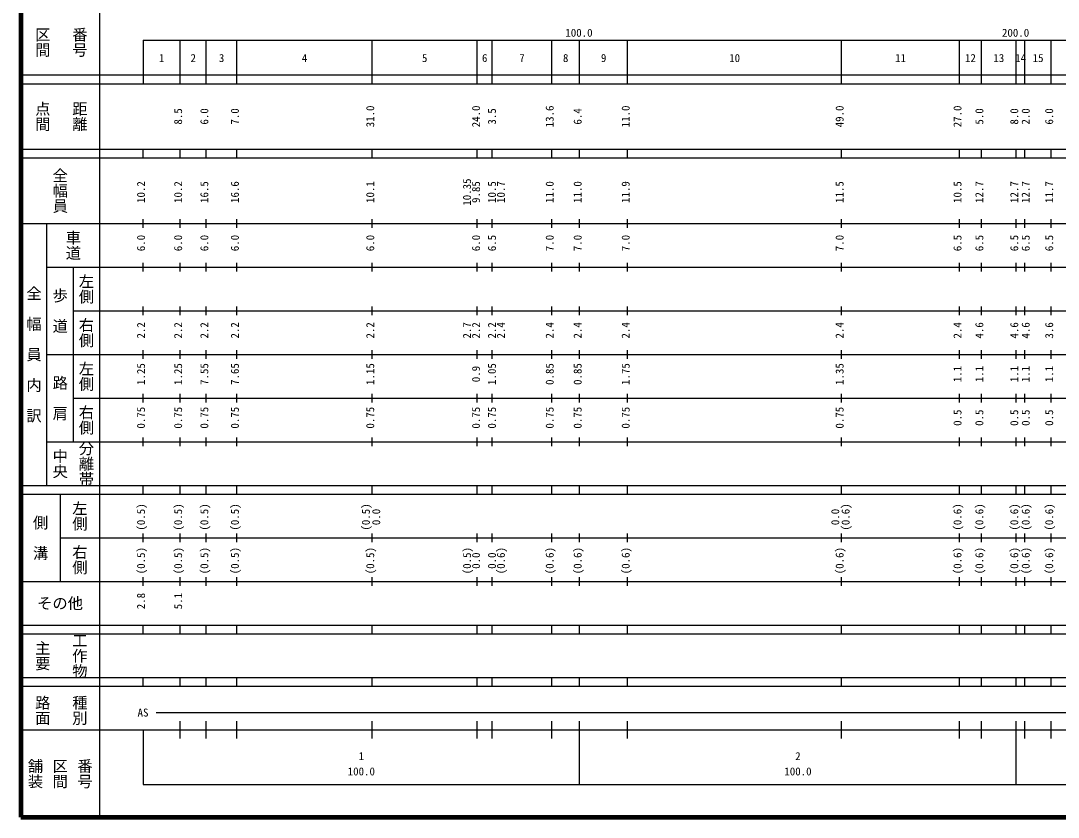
# Model space of a CAD drawing. Units: millimetres on the paper, enlarged 1000 times. Extents: x 40000 to 680000, y 20000 to 380000.
# Drawn here: x 40000 to 277615, y 20000 to 202409 of the extents above; entities that cross this region are included whole.
import ezdxf
from ezdxf.enums import TextEntityAlignment as Align

# ---------------------------------------------------------------- set-up
doc = ezdxf.new("R2010")
doc.units = ezdxf.units.MM
doc.header["$LTSCALE"] = 1000
doc.layers.add('M-TTL', color=2, linetype='Continuous', lineweight=140)
doc.layers.add('M-TTL-BAND', color=7, linetype='Continuous', lineweight=25)
doc.styles.add('@ＭＳ ゴシック', font='')
doc.styles.add('ＭＳ ゴシック', font='')
doc.styles.get('@ＭＳ ゴシック').set_extended_font_data('@MS Gothic')
doc.styles.get('ＭＳ ゴシック').set_extended_font_data('MS Gothic')

msp = doc.modelspace()

# ---------------------------------------------------------------- linework, layer by layer
at = {"layer": 'M-TTL'}
for p, q in [((40000, 380000), (40000, 20000)), ((40000, 20000), (680000, 20000))]:
    msp.add_line(p, q, dxfattribs=at)
at = {"layer": 'M-TTL-BAND'}
for p, q in [((58000, 370000), (58000, 20000)), ((68000, 198000), (579000, 198000)), ((68000, 198000), (68000, 188000)), ((76500, 188000), (76500, 198000)), ((82500, 188000), (82500, 198000)), ((89500, 188000), (89500, 198000)), ((120500, 188000), (120500, 198000)), ((144500, 188000), (144500, 198000)), ((148000, 188000), (148000, 198000)), ((161600, 188000), (161600, 198000)), ((168000, 188000), (168000, 198000)), ((179000, 188000), (179000, 198000)), ((228000, 188000), (228000, 198000)), ((255000, 188000), (255000, 198000)), ((260000, 188000), (260000, 198000)), ((268000, 188000), (268000, 198000)), ((270000, 188000), (270000, 198000)), ((276000, 188000), (276000, 198000)), ((40000, 190000), (579000, 190000)), ((40000, 188000), (579000, 188000)), ((40000, 173000), (579000, 173000)), ((68000, 171000), (68000, 173000)), ((76500, 171000), (76500, 173000)), ((82500, 171000), (82500, 173000)), ((89500, 171000), (89500, 173000)), ((120500, 171000), (120500, 173000)), ((144500, 171000), (144500, 173000)), ((148000, 171000), (148000, 173000)), ((161600, 171000), (161600, 173000)), ((168000, 171000), (168000, 173000)), ((179000, 171000), (179000, 173000)), ((228000, 171000), (228000, 173000)), ((255000, 171000), (255000, 173000)), ((260000, 171000), (260000, 173000)), ((268000, 171000), (268000, 173000)), ((270000, 171000), (270000, 173000)), ((276000, 171000), (276000, 173000)), ((40000, 171000), (579000, 171000)), ((68000, 155000), (68000, 157000)), ((76500, 155000), (76500, 157000)), ((82500, 155000), (82500, 157000)), ((89500, 155000), (89500, 157000)), ((120500, 155000), (120500, 157000)), ((144500, 155000), (144500, 157000)), ((148000, 155000), (148000, 157000)), ((161600, 155000), (161600, 157000)), ((168000, 155000), (168000, 157000)), ((179000, 155000), (179000, 157000)), ((228000, 155000), (228000, 157000)), ((255000, 155000), (255000, 157000)), ((260000, 155000), (260000, 157000)), ((268000, 155000), (268000, 157000)), ((270000, 155000), (270000, 157000)), ((276000, 155000), (276000, 157000)), ((40000, 156000), (579000, 156000)), ((46000, 96000), (46000, 156000)), ((46000, 146000), (579000, 146000)), ((52000, 146000), (52000, 106000)), ((68000, 145000), (68000, 147000)), ((76500, 145000), (76500, 147000)), ((82500, 145000), (82500, 147000)), ((89500, 145000), (89500, 147000)), ((120500, 145000), (120500, 147000)), ((144500, 145000), (144500, 147000)), ((148000, 145000), (148000, 147000)), ((161600, 145000), (161600, 147000)), ((168000, 145000), (168000, 147000)), ((179000, 145000), (179000, 147000)), ((228000, 145000), (228000, 147000)), ((255000, 145000), (255000, 147000)), ((260000, 145000), (260000, 147000)), ((268000, 145000), (268000, 147000)), ((270000, 145000), (270000, 147000)), ((276000, 145000), (276000, 147000)), ((52000, 136000), (579000, 136000)), ((68000, 135000), (68000, 137000)), ((76500, 135000), (76500, 137000)), ((82500, 135000), (82500, 137000)), ((89500, 135000), (89500, 137000)), ((120500, 135000), (120500, 137000)), ((144500, 135000), (144500, 137000)), ((148000, 135000), (148000, 137000)), ((161600, 135000), (161600, 137000)), ((168000, 135000), (168000, 137000)), ((179000, 135000), (179000, 137000)), ((228000, 135000), (228000, 137000)), ((255000, 135000), (255000, 137000)), ((260000, 135000), (260000, 137000)), ((268000, 135000), (268000, 137000)), ((270000, 135000), (270000, 137000)), ((276000, 135000), (276000, 137000)), ((46000, 126000), (579000, 126000)), ((68000, 125000), (68000, 127000)), ((76500, 125000), (76500, 127000)), ((82500, 125000), (82500, 127000)), ((89500, 125000), (89500, 127000)), ((120500, 125000), (120500, 127000)), ((144500, 125000), (144500, 127000)), ((148000, 125000), (148000, 127000)), ((161600, 125000), (161600, 127000)), ((168000, 125000), (168000, 127000)), ((179000, 125000), (179000, 127000)), ((228000, 125000), (228000, 127000)), ((255000, 125000), (255000, 127000)), ((260000, 125000), (260000, 127000)), ((268000, 125000), (268000, 127000)), ((270000, 125000), (270000, 127000)), ((276000, 125000), (276000, 127000)), ((68000, 115000), (68000, 117000)), ((76500, 115000), (76500, 117000)), ((82500, 115000), (82500, 117000)), ((89500, 115000), (89500, 117000)), ((120500, 115000), (120500, 117000)), ((144500, 115000), (144500, 117000)), ((148000, 115000), (148000, 117000)), ((161600, 115000), (161600, 117000)), ((168000, 115000), (168000, 117000)), ((179000, 115000), (179000, 117000)), ((228000, 115000), (228000, 117000)), ((255000, 115000), (255000, 117000)), ((260000, 115000), (260000, 117000)), ((268000, 115000), (268000, 117000)), ((270000, 115000), (270000, 117000)), ((276000, 115000), (276000, 117000)), ((52000, 116000), (579000, 116000)), ((68000, 105000), (68000, 107000)), ((76500, 105000), (76500, 107000)), ((82500, 105000), (82500, 107000)), ((89500, 105000), (89500, 107000)), ((120500, 105000), (120500, 107000)), ((144500, 105000), (144500, 107000)), ((148000, 105000), (148000, 107000)), ((161600, 105000), (161600, 107000)), ((168000, 105000), (168000, 107000)), ((179000, 105000), (179000, 107000)), ((228000, 105000), (228000, 107000)), ((255000, 105000), (255000, 107000)), ((260000, 105000), (260000, 107000)), ((268000, 105000), (268000, 107000)), ((270000, 105000), (270000, 107000)), ((276000, 105000), (276000, 107000)), ((46000, 106000), (579000, 106000)), ((40000, 96000), (579000, 96000)), ((68000, 94000), (68000, 96000)), ((76500, 94000), (76500, 96000)), ((82500, 94000), (82500, 96000)), ((89500, 94000), (89500, 96000)), ((120500, 94000), (120500, 96000)), ((144500, 94000), (144500, 96000)), ((148000, 94000), (148000, 96000)), ((161600, 94000), (161600, 96000)), ((168000, 94000), (168000, 96000)), ((179000, 94000), (179000, 96000)), ((228000, 94000), (228000, 96000)), ((255000, 94000), (255000, 96000)), ((260000, 94000), (260000, 96000)), ((268000, 94000), (268000, 96000)), ((270000, 94000), (270000, 96000)), ((276000, 94000), (276000, 96000)), ((40000, 94000), (579000, 94000)), ((49000, 94000), (49000, 74000)), ((49000, 84000), (579000, 84000)), ((68000, 83000), (68000, 85000)), ((76500, 83000), (76500, 85000)), ((82500, 83000), (82500, 85000)), ((89500, 83000), (89500, 85000)), ((120500, 83000), (120500, 85000)), ((144500, 83000), (144500, 85000)), ((148000, 83000), (148000, 85000)), ((161600, 83000), (161600, 85000)), ((168000, 83000), (168000, 85000)), ((179000, 83000), (179000, 85000)), ((228000, 83000), (228000, 85000)), ((255000, 83000), (255000, 85000)), ((260000, 83000), (260000, 85000)), ((268000, 83000), (268000, 85000)), ((270000, 83000), (270000, 85000)), ((276000, 83000), (276000, 85000)), ((40000, 74000), (579000, 74000)), ((68000, 73000), (68000, 75000)), ((76500, 73000), (76500, 75000)), ((82500, 73000), (82500, 75000)), ((89500, 73000), (89500, 75000)), ((120500, 73000), (120500, 75000)), ((144500, 73000), (144500, 75000)), ((148000, 73000), (148000, 75000)), ((161600, 73000), (161600, 75000)), ((168000, 73000), (168000, 75000)), ((179000, 73000), (179000, 75000)), ((228000, 73000), (228000, 75000)), ((255000, 73000), (255000, 75000)), ((260000, 73000), (260000, 75000)), ((268000, 73000), (268000, 75000)), ((270000, 73000), (270000, 75000)), ((276000, 73000), (276000, 75000)), ((40000, 64000), (579000, 64000)), ((40000, 62000), (579000, 62000)), ((68000, 62000), (68000, 64000)), ((76500, 62000), (76500, 64000)), ((82500, 62000), (82500, 64000)), ((89500, 62000), (89500, 64000)), ((120500, 62000), (120500, 64000)), ((144500, 62000), (144500, 64000)), ((148000, 62000), (148000, 64000)), ((161600, 62000), (161600, 64000)), ((168000, 62000), (168000, 64000)), ((179000, 62000), (179000, 64000)), ((228000, 62000), (228000, 64000)), ((255000, 62000), (255000, 64000)), ((260000, 62000), (260000, 64000)), ((268000, 62000), (268000, 64000)), ((270000, 62000), (270000, 64000)), ((276000, 62000), (276000, 64000)), ((40000, 52000), (579000, 52000)), ((40000, 50000), (579000, 50000)), ((68000, 50000), (68000, 52000)), ((76500, 50000), (76500, 52000)), ((82500, 50000), (82500, 52000)), ((89500, 50000), (89500, 52000)), ((120500, 50000), (120500, 52000)), ((144500, 50000), (144500, 52000)), ((148000, 50000), (148000, 52000)), ((161600, 50000), (161600, 52000)), ((168000, 50000), (168000, 52000)), ((179000, 50000), (179000, 52000)), ((228000, 50000), (228000, 52000)), ((255000, 50000), (255000, 52000)), ((260000, 50000), (260000, 52000)), ((268000, 50000), (268000, 52000)), ((270000, 50000), (270000, 52000)), ((276000, 50000), (276000, 52000)), ((71000, 44000), (285500, 44000)), ((76500, 38000), (76500, 42000)), ((82500, 38000), (82500, 42000)), ((89500, 38000), (89500, 42000)), ((120500, 38000), (120500, 42000)), ((144500, 38000), (144500, 42000)), ((148000, 38000), (148000, 42000)), ((161600, 38000), (161600, 42000)), ((168000, 27500), (168000, 42000)), ((179000, 38000), (179000, 42000)), ((228000, 38000), (228000, 42000)), ((255000, 38000), (255000, 42000)), ((260000, 38000), (260000, 42000)), ((268000, 27500), (268000, 42000)), ((270000, 38000), (270000, 42000)), ((276000, 38000), (276000, 42000)), ((40000, 40000), (579000, 40000)), ((68000, 40000), (68000, 27500)), ((68000, 27500), (579000, 27500))]:
    msp.add_line(p, q, dxfattribs=at)

# ---------------------------------------------------------------- texts
at = {"layer": 'M-TTL-BAND', "style": '@ＭＳ ゴシック'}
for s, p in [('区間', (45000, 197500)), ('番号', (53500, 197500)), ('点間', (45000, 180500)), ('距離', (53500, 180500)), ('全幅員', (49000, 163500)), ('車道', (52000, 151000)), ('左側', (55000, 141000)), ('全\u3000幅\u3000員\u3000内\u3000訳', (43000, 126000)), ('歩\u3000道', (49000, 136000)), ('右側', (55000, 131000)), ('左側', (55000, 121000)), ('路\u3000肩', (49000, 116000)), ('右側', (55000, 111000)), ('分離帯', (55000, 101000)), ('中央', (49000, 101000)), ('左側', (53500, 89000)), ('側\u3000溝', (44500, 84000)), ('右側', (53500, 79000)), ('主要', (45000, 57000)), ('工作物', (53500, 57000)), ('路面', (45000, 44500)), ('種別', (53500, 44500)), ('舗装', (43333, 30000)), ('番号', (54667, 30000)), ('区間', (49000, 30000))]:
    msp.add_text(s, height=2566, rotation=270, dxfattribs=at).set_placement(p, align=Align.MIDDLE_CENTER)
at = {"layer": 'M-TTL-BAND', "style": 'ＭＳ ゴシック'}
for s, p in [('100.0', (167844, 198195)), ('200.0', (267844, 198195)), ('1', (72250, 192405)), ('2', (79500, 192405)), ('3', (86000, 192405)), ('4', (105000, 192405)), ('5', (132500, 192405)), ('6', (146250, 192405)), ('7', (154800, 192405)), ('8', (164800, 192405)), ('9', (173500, 192405)), ('10', (203500, 192405)), ('11', (241500, 192405)), ('12', (257500, 192405)), ('13', (264000, 192405)), ('14', (269000, 192405)), ('15', (273000, 192405)), ('AS', (68000, 42500)), ('1', (118000, 32523)), ('2', (218000, 32523)), ('100.0', (118000, 29033)), ('100.0', (218000, 29033))]:
    msp.add_text(s, height=1833, dxfattribs=at).set_placement(p, align=Align.BOTTOM_CENTER)
for s, p in [('8.5', (77500, 180500)), ('6.0', (83500, 180500)), ('7.0', (90500, 180500)), ('31.0', (121500, 180500)), ('24.0', (145733, 180500)), ('3.5', (149377, 180500)), ('13.6', (162600, 180500)), ('6.4', (169000, 180500)), ('11.0', (180000, 180500)), ('49.0', (229000, 180500)), ('27.0', (256000, 180500)), ('5.0', (261000, 180500)), ('8.0', (269000, 180500)), ('2.0', (271617, 180500)), ('6.0', (277000, 180500)), ('10.2', (69000, 163174)), ('10.2', (77500, 163174)), ('16.5', (83500, 163174)), ('16.6', (90500, 163174)), ('10.1', (121500, 163174)), ('10.35', (143663, 163174)), ('9.85', (145733, 163174)), ('10.5', (149377, 163174)), ('10.7', (151428, 163174)), ('11.0', (162600, 163174)), ('11.0', (169000, 163174)), ('11.9', (180000, 163174)), ('11.5', (229000, 163174)), ('10.5', (256000, 163174)), ('12.7', (261000, 163174)), ('12.7', (269000, 163174)), ('12.7', (271617, 163174)), ('11.7', (277000, 163174)), ('6.0', (69000, 151500)), ('6.0', (77500, 151500)), ('6.0', (83500, 151500)), ('6.0', (90500, 151500)), ('6.0', (121500, 151500)), ('6.0', (145733, 151500)), ('6.5', (149377, 151500)), ('7.0', (162600, 151500)), ('7.0', (169000, 151500)), ('7.0', (180000, 151500)), ('7.0', (229000, 151500)), ('6.5', (256000, 151500)), ('6.5', (261000, 151500)), ('6.5', (269000, 151500)), ('6.5', (271617, 151500)), ('6.5', (277000, 151500)), ('2.2', (69000, 131500)), ('2.2', (77500, 131500)), ('2.2', (83500, 131500)), ('2.2', (90500, 131500)), ('2.2', (121500, 131500)), ('2.7', (143663, 131500)), ('2.2', (145733, 131500)), ('2.2', (149377, 131500)), ('2.4', (151428, 131500)), ('2.4', (162600, 131500)), ('2.4', (169000, 131500)), ('2.4', (180000, 131500)), ('2.4', (229000, 131500)), ('2.4', (256000, 131500)), ('4.6', (261000, 131500)), ('4.6', (269000, 131500)), ('4.6', (271617, 131500)), ('3.6', (277000, 131500)), ('1.25', (69000, 121500)), ('1.25', (77500, 121500)), ('7.55', (83500, 121500)), ('7.65', (90500, 121500)), ('1.15', (121500, 121500)), ('1.05', (149377, 121500)), ('0.85', (162600, 121500)), ('0.85', (169000, 121500)), ('1.75', (180000, 121500)), ('1.35', (229000, 121500)), ('0.9', (145733, 121500)), ('1.1', (256000, 121500)), ('1.1', (261000, 121500)), ('1.1', (269000, 121500)), ('1.1', (271617, 121500)), ('1.1', (277000, 121500)), ('0.75', (69000, 111500)), ('0.75', (77500, 111500)), ('0.75', (83500, 111500)), ('0.75', (90500, 111500)), ('0.75', (121500, 111500)), ('0.75', (145733, 111500)), ('0.75', (149377, 111500)), ('0.75', (162600, 111500)), ('0.75', (169000, 111500)), ('0.75', (180000, 111500)), ('0.75', (229000, 111500)), ('0.5', (256000, 111500)), ('0.5', (261000, 111500)), ('0.5', (269000, 111500)), ('0.5', (271617, 111500)), ('0.5', (277000, 111500)), ('(0.5)', (69000, 88764)), ('(0.5)', (77500, 88764)), ('(0.5)', (83500, 88764)), ('(0.5)', (90500, 88764)), ('(0.5)', (120500, 88764)), ('0.0', (122870, 88764)), ('0.0', (228000, 88764)), ('(0.6)', (230370, 88764)), ('(0.6)', (256000, 88764)), ('(0.6)', (261000, 88764)), ('(0.6)', (269000, 88764)), ('(0.6)', (271617, 88764)), ('(0.6)', (277000, 88764)), ('(0.5)', (69000, 78764)), ('(0.5)', (77500, 78764)), ('(0.5)', (83500, 78764)), ('(0.5)', (90500, 78764)), ('(0.5)', (121500, 78764)), ('(0.5)', (143663, 78764)), ('(0.6)', (151428, 78764)), ('(0.6)', (162600, 78764)), ('(0.6)', (169000, 78764)), ('(0.6)', (180000, 78764)), ('(0.6)', (229000, 78764)), ('(0.6)', (256000, 78764)), ('(0.6)', (261000, 78764)), ('(0.6)', (269000, 78764)), ('(0.6)', (271617, 78764)), ('(0.6)', (277000, 78764)), ('0.0', (145733, 78764)), ('0.0', (149377, 78764)), ('2.8', (69000, 69500)), ('5.1', (77500, 69500))]:
    msp.add_text(s, height=1833, rotation=90, dxfattribs=at).set_placement(p, align=Align.BOTTOM_CENTER)
msp.add_text('その他', height=2566, dxfattribs=at).set_placement((49000, 69000), align=Align.MIDDLE_CENTER)

doc.saveas('drawing.dxf')
